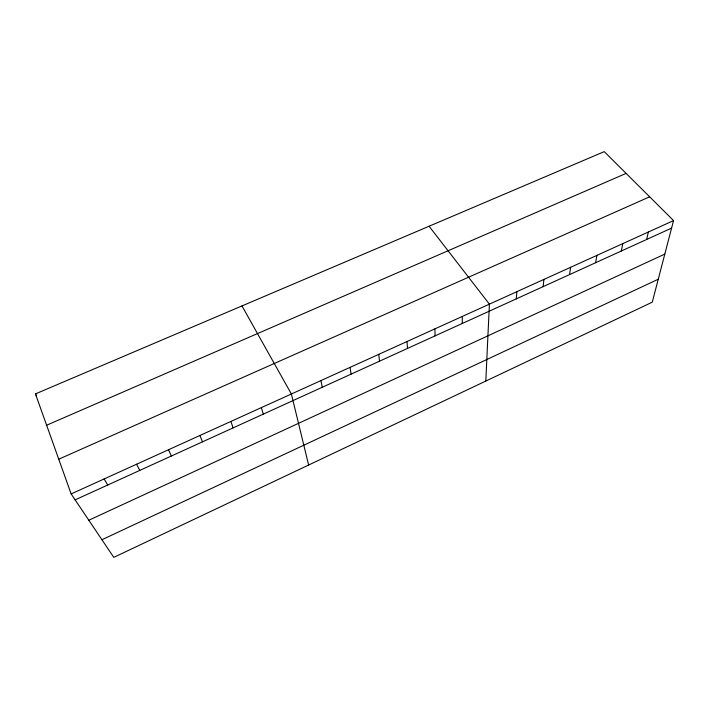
<?xml version="1.0" encoding="UTF-8"?>
<svg xmlns="http://www.w3.org/2000/svg" width="709" height="709" viewBox="0 0 709 709"><rect width="100%" height="100%" fill="white"/><g stroke="black" fill="none" stroke-linecap="round" stroke-linejoin="round"><path stroke-width="1.06" d="M462.268 323.481L462.348 316.427M485.798 381.07L489.405 304.152L429.069 226.242M516.285 298.87L516.87 291.683M543.103 286.649L543.936 279.399M569.54 274.605L570.612 267.302M595.604 262.729L596.907 255.373M621.288 251.03L622.821 243.612M646.617 239.491L648.363 232.02M673.55 220.596L652.271 302.167L113.786 557.371L71.139 493.925L35.45 393.894L604.245 151.629L673.55 220.596L71.139 493.925M101.936 539.735L658.262 279.231M88.82 520.229L664.812 254.097M75.127 499.863L671.591 228.112M58.75 459.202L649.657 196.818M46.626 425.232L626.118 173.395M35.45 393.894L36.602 395.746M104.099 478.974L107.724 485.009M241.982 305.933L291.381 394L308.628 465.033M136.545 464.253L139.806 470.395M168.485 449.763L171.392 456.002M199.929 435.494L202.49 441.831M230.877 421.447L233.119 427.882M261.364 407.613L263.278 414.136M320.947 380.582L322.249 387.274M350.078 367.368L351.088 374.13M378.766 354.349L379.492 361.191M407.037 341.516L407.489 348.438M434.892 328.879L435.078 335.871"/></g></svg>
